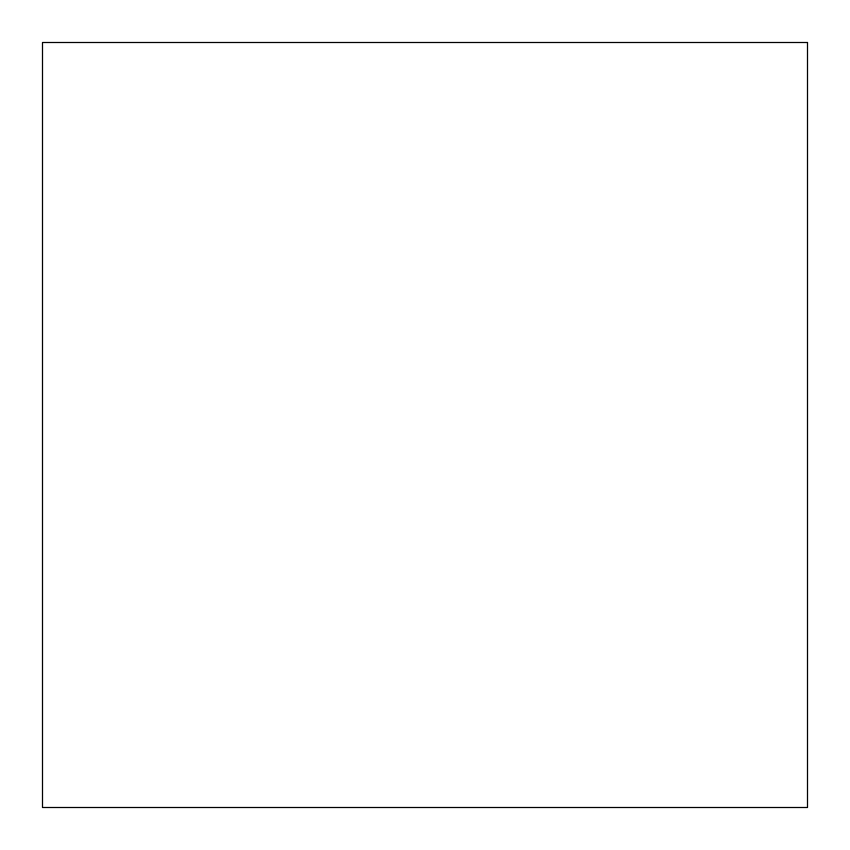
<?xml version="1.0" encoding="UTF-8"?>
<svg xmlns="http://www.w3.org/2000/svg" width="850" height="850" viewBox="0 0 850 850"><rect width="100%" height="100%" fill="white"/><g stroke="black" fill="none" stroke-linecap="round" stroke-linejoin="round"><path stroke-width="1.27" d="M807.5 42.5L42.5 42.5L42.5 807.5L807.5 807.5L807.5 42.5"/></g></svg>
